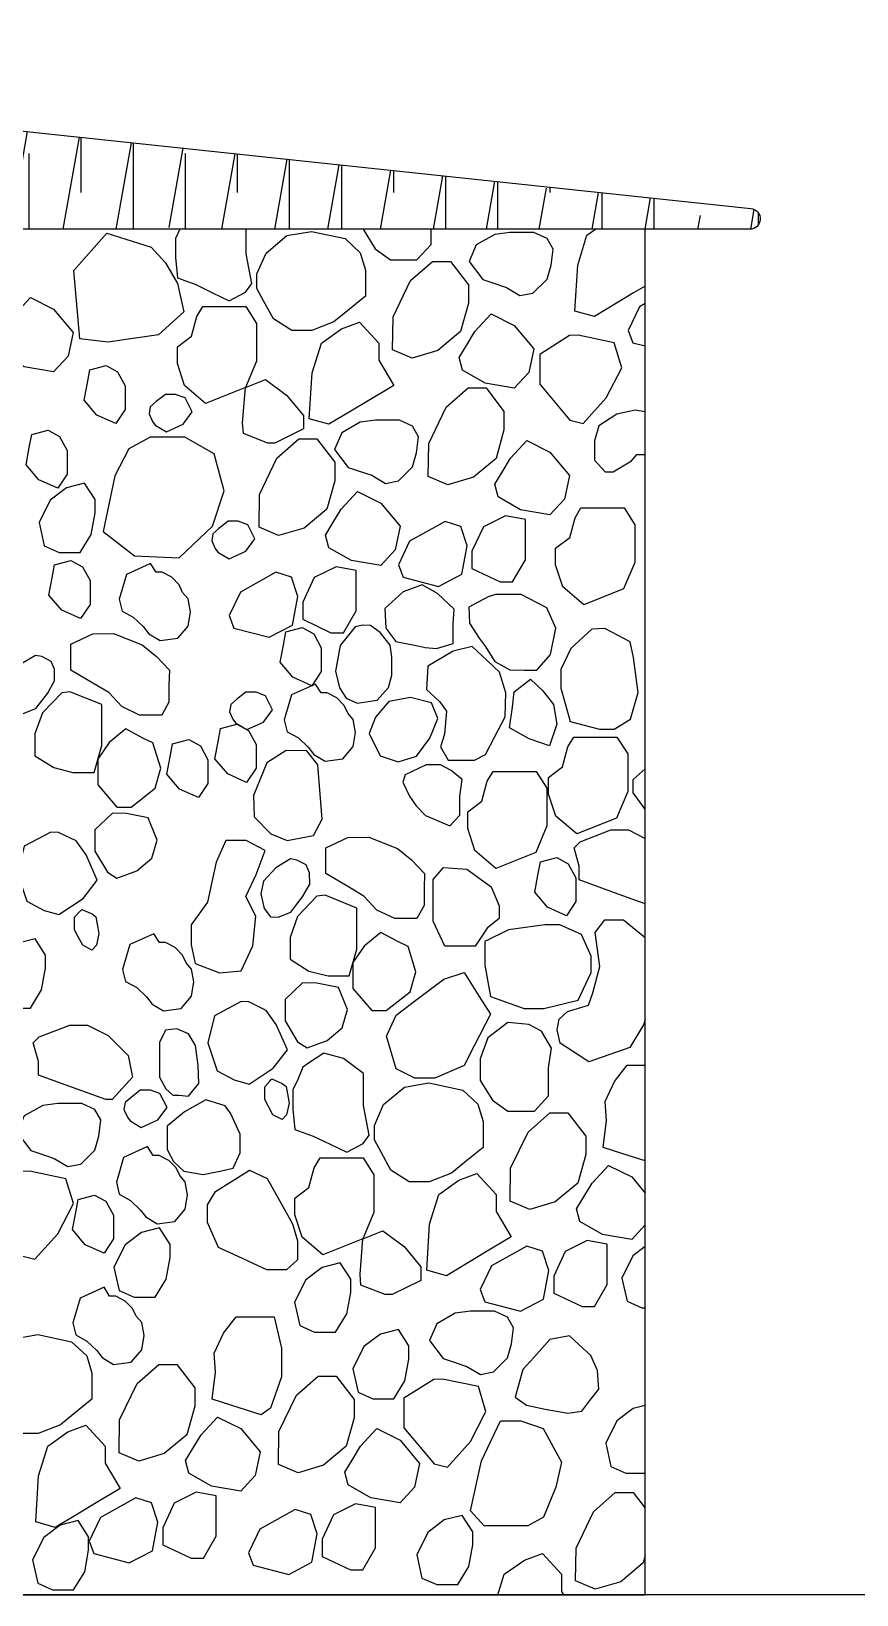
# Model space of a CAD drawing. Header units: millimetres. Extents: x -251401 to 377140, y -30451 to 275830.
# Drawn here: x 341119 to 342704, y -2940 to 60 of the extents above; entities that cross this region are included whole.
import ezdxf

# ---------------------------------------------------------------- set-up
doc = ezdxf.new("R2010")
doc.units = ezdxf.units.MM
for name, color, linetype in [('0-S3', 3, 'Continuous'), ('0-S8', 8, 'Continuous'), ('A-WALL', 4, 'Continuous')]:
    doc.layers.add(name, color=color, linetype=linetype)

# ---------------------------------------------------------------- blocks, each defined once
blk = doc.blocks.new('H2H2H24HGGHH')
at = {"layer": '0-S8', "color": 8}
for points in [[(1914.3, 2409.8), (1903.2, 2541), (1966.3, 2612.7), (2051.7, 2585.5), (2079, 2555.8), (2102.2, 2515.7), (2114.4, 2461.8), (2065.6, 2417.5), (1968.2, 2403.6)], [(2272.1, 2574.5), (2312, 2607.9), (2359, 2615.8), (2424, 2602.1), (2452.9, 2574.7), (2463, 2541.5), (2463, 2491.7), (2428.3, 2463.5), (2402.3, 2442.4), (2359.7, 2426), (2321.4, 2426), (2286, 2448.4), (2267.3, 2483), (2254.4, 2506.7), (2254.4, 2534.3)], [(2711.2, 2610.1), (2675.5, 2589.9), (2662, 2558.1), (2688, 2523.5), (2705.4, 2517.7), (2733.4, 2508.4), (2759.3, 2492.7), (2784.4, 2497.5), (2811.4, 2524.4), (2819.1, 2551.4), (2822.9, 2582.2), (2811.4, 2602.4), (2786.3, 2614), (2740.1, 2614)], [(2516, 2452.1), (2549.5, 2521.6), (2591.3, 2558.5), (2625.9, 2558.5), (2660.4, 2513.5), (2660.4, 2478.2), (2645.2, 2423.6), (2601.8, 2387.4), (2552.7, 2373), (2515, 2389)], [(1819.5, 2489), (1864, 2466.7), (1901.4, 2422.2), (1891.9, 2376.9), (1864, 2346.7), (1807.8, 2356.3), (1764.6, 2381.1), (1757.9, 2405.4), (1772, 2428.6), (1788.2, 2455.1)], [(2150.3, 2471.8), (2233, 2471.8), (2253.7, 2439.4), (2253.7, 2367), (2232.3, 2316.4), (2155.7, 2285.8), (2115.6, 2320.1), (2101.7, 2362.4), (2101.7, 2394.4), (2128.7, 2414.9), (2138.9, 2452.8)], [(2354.9, 2256.3), (2360.6, 2344.7), (2378.2, 2401.7), (2416.8, 2429), (2451.4, 2441.9), (2488.3, 2401.7), (2488.3, 2368.8), (2517.3, 2320.6), (2468, 2291), (2435, 2271.2), (2392.6, 2245.8)], [(2704, 2457.6), (2748.6, 2435.4), (2786, 2390.8), (2776.5, 2345.5), (2748.6, 2315.3), (2692.4, 2325), (2649.2, 2349.7), (2642.5, 2374.1), (2656.6, 2397.2), (2672.8, 2423.7)], [(2854.5, 2416), (2797.5, 2379.7), (2797.5, 2322.7), (2855.5, 2254), (2880.9, 2247.5), (2925.2, 2296.5), (2954.9, 2354.5), (2940.3, 2402.1), (2871.3, 2416.6)], [(1965, 2358.7), (1987, 2346.6), (2001.7, 2319.9), (2001.7, 2274.4), (1983.4, 2247.1), (1947.2, 2263.4), (1922.6, 2292.2), (1928.9, 2325.2), (1933.7, 2350.4)], [(2227, 2248.9), (2232.3, 2316.4), (2271, 2331.9), (2311.4, 2301.9), (2343.6, 2262.6), (2343.6, 2236.9), (2288.9, 2209.6), (2275.2, 2209.6), (2228.6, 2228.1)], [(2584.4, 2209), (2617.9, 2278.5), (2659.7, 2315.5), (2694.3, 2315.5), (2728.8, 2270.5), (2728.8, 2235.1), (2713.5, 2180.5), (2670.1, 2144.4), (2621.1, 2129.9), (2583.4, 2146)], [(2080.7, 2231.4), (2112.6, 2246), (2130.3, 2269.5), (2116.4, 2296.4), (2098.4, 2303.2), (2078.9, 2303.2), (2060.9, 2289.3), (2049.8, 2279.4), (2047.3, 2265.8), (2054.1, 2251.2), (2059.1, 2244.1)], [(2452.8, 2249.8), (2417.2, 2229.5), (2403.7, 2197.8), (2429.7, 2163.1), (2447.1, 2157.3), (2475.1, 2148), (2501, 2132.3), (2526.1, 2137.1), (2553.1, 2164.1), (2560.8, 2191), (2564.6, 2221.8), (2553.1, 2242.1), (2528, 2253.6), (2481.8, 2253.6)], [(1853.6, 2234.6), (1875.6, 2222.6), (1890.3, 2195.8), (1890.3, 2150.3), (1872, 2123), (1835.8, 2139.3), (1811.2, 2168.1), (1817.5, 2201.1), (1822.3, 2226.3)], [(1981.7, 2146.8), (1959.5, 2040.3), (2019.4, 1993.7), (2104.9, 1989.3), (2169.3, 2050.3), (2191.5, 2117.9), (2172.6, 2188.9), (2116, 2221.1), (2049.4, 2221.1), (2008.3, 2198.9)], [(2259.5, 2111.4), (2293, 2180.9), (2334.8, 2217.8), (2369.4, 2217.8), (2403.9, 2172.9), (2403.9, 2137.5), (2388.7, 2082.9), (2345.3, 2046.8), (2296.2, 2032.3), (2258.5, 2048.4)], [(2772.4, 2214.6), (2817, 2192.3), (2854.4, 2147.8), (2844.8, 2102.5), (2817, 2072.2), (2760.8, 2081.9), (2717.6, 2106.7), (2710.9, 2131), (2725, 2154.2), (2741.2, 2180.7)], [(1889.1, 2124.1), (1857.6, 2100.1), (1836.2, 2057.3), (1846.2, 2012.6), (1874.6, 2000), (1914.9, 2000), (1936.3, 2034.7), (1943.9, 2076.2), (1943.9, 2101.4), (1923.7, 2132.9)], [(2447.5, 2117), (2492.1, 2094.7), (2529.5, 2050.2), (2519.9, 2004.9), (2492.1, 1974.6), (2435.9, 1984.3), (2392.7, 2009.1), (2386, 2033.4), (2400.1, 2056.6), (2416.3, 2083)], [(2731.6, 2070.1), (2689.4, 2049.3), (2667.3, 2002.1), (2667.3, 1969.4), (2721.5, 1943.5), (2745.4, 1943.5), (2770, 1985.7), (2770, 2033.6), (2770, 2063.2)], [(2876.5, 2085.7), (2959.2, 2085.7), (2979.9, 2053.2), (2979.9, 1980.9), (2958.5, 1930.3), (2881.9, 1899.7), (2841.8, 1934), (2828, 1976.2), (2828, 2008.3), (2855, 2028.7), (2865.2, 2066.6)], [(2201.1, 1987.9), (2233, 2002.5), (2250.6, 2026), (2236.7, 2052.9), (2218.7, 2059.7), (2199.2, 2059.7), (2181.3, 2045.8), (2170.1, 2035.9), (2167.6, 2022.3), (2174.4, 2007.7), (2179.4, 2000.6)], [(2615.6, 2059.4), (2547.6, 2021.6), (2526.2, 1976.3), (2535, 1952.4), (2603.1, 1934.7), (2647.8, 1958), (2657.9, 2012.8), (2645.9, 2049.9)], [(1897.4, 1984.6), (1919.5, 1972.6), (1934.1, 1945.9), (1934.1, 1900.3), (1915.8, 1873.1), (1879.6, 1889.3), (1855, 1918.1), (1861.3, 1951.1), (1866.1, 1976.3)], [(2050.1, 1978.6), (2004.2, 1957.9), (1990.2, 1910.2), (1995.8, 1887.3), (2017.1, 1875.5), (2036.1, 1857.6), (2046.8, 1843.6), (2068.6, 1830.7), (2102.3, 1835.2), (2122.5, 1858.7), (2127, 1886.2), (2122.5, 1910.8), (2111.8, 1923.1), (2105.1, 1937.7), (2091.1, 1952.3), (2072.6, 1961.8), (2060.8, 1961.8)], [(2290.7, 1961.8), (2222.7, 1924), (2201.3, 1878.7), (2210.1, 1854.7), (2278.2, 1837.1), (2322.9, 1860.4), (2333, 1915.2), (2321, 1952.3)], [(2406.7, 1972.5), (2364.5, 1951.7), (2342.4, 1904.5), (2342.4, 1871.7), (2396.6, 1845.9), (2420.5, 1845.9), (2445.1, 1888.1), (2445.1, 1936), (2445.1, 1965.6)], [(2535.4, 1924.2), (2499.9, 1892.6), (2501.8, 1854.6), (2521.4, 1829.3), (2560.1, 1821.1), (2577.4, 1817.4), (2599.3, 1815.4), (2631, 1825.5), (2631, 1862.8), (2632.9, 1891.3), (2601.2, 1921), (2571.5, 1938.1)], [(2698.6, 1915.1), (2661, 1895.1), (2662.5, 1864), (2681, 1835.5), (2692.6, 1819.9), (2711.1, 1790.4), (2739.7, 1774.8), (2767.3, 1773.8), (2791.8, 1773.8), (2818.4, 1803.9), (2828.4, 1854.5), (2810.9, 1893.6), (2776.8, 1911.6), (2762, 1919.4), (2712.6, 1919.4)], [(2442.9, 1857), (2414.2, 1821.6), (2405.2, 1772.2), (2413.1, 1740.1), (2425.5, 1720.5), (2446.8, 1710.9), (2485.6, 1716.5), (2507, 1740.7), (2513.2, 1764.3), (2513.2, 1799.7), (2510.3, 1822.1), (2491.2, 1846.3), (2472.7, 1859.8), (2456.9, 1860.3)], [(1939.4, 1843.6), (1979.2, 1844.2), (2034.4, 1822.6), (2061.7, 1800.4), (2086.8, 1774.3), (2085.6, 1745.2), (2085.6, 1712.8), (2072, 1687.8), (2029.3, 1687.8), (1995.2, 1704.3), (1970.1, 1731), (1939.4, 1749.2), (1897.2, 1774.2), (1897.2, 1801.5), (1897.2, 1823.7)], [(2341.4, 1855.9), (2363.5, 1843.8), (2378.1, 1817.1), (2378.1, 1771.5), (2359.8, 1744.3), (2323.6, 1760.5), (2299, 1789.3), (2305.3, 1822.3), (2310.1, 1847.5)], [(2897.5, 1852.5), (2856.9, 1815.7), (2837.8, 1775.1), (2837.8, 1739.6), (2846.1, 1710.4), (2855.6, 1675.5), (2912.1, 1661), (2940, 1661), (2971.8, 1680), (2986.4, 1731.4), (2977.5, 1798.6), (2971.1, 1828.4), (2922.3, 1853.8)], [(1829.3, 1802.4), (1801, 1785.6), (1777, 1759.7), (1772.3, 1735.4), (1778.6, 1707.1), (1790.6, 1691.5), (1805.4, 1690.7), (1829.7, 1700.3), (1841.3, 1715.5), (1852.1, 1729.4), (1866, 1753.7), (1865.6, 1775.7), (1859.2, 1790.8), (1841.3, 1800)], [(2630.9, 1810.4), (2582.6, 1781.5), (2580.2, 1737.2), (2605.2, 1713.8), (2618.1, 1695.3), (2614.8, 1651), (2606.8, 1626.9), (2621.3, 1601.1), (2643, 1601.1), (2672, 1601.1), (2693, 1612.4), (2710.7, 1645.4), (2730.9, 1684.8), (2732.5, 1730.7), (2720.4, 1770.2), (2696.2, 1792.7), (2667.7, 1819.3)], [(2367, 1747.2), (2321.1, 1726.5), (2307, 1678.8), (2312.7, 1655.9), (2334, 1644.1), (2353, 1626.2), (2363.7, 1612.2), (2385.5, 1599.3), (2419.2, 1603.8), (2439.4, 1627.3), (2443.8, 1654.7), (2439.4, 1679.4), (2428.7, 1691.7), (2422, 1706.3), (2408, 1720.9), (2389.5, 1730.4), (2377.7, 1730.4)], [(2748.3, 1732.6), (2779.4, 1756.8), (2803.5, 1734.5), (2823.9, 1708.5), (2830.2, 1670.5), (2816.2, 1629.2), (2777.1, 1642.5), (2755.3, 1654.6), (2739.5, 1663.4), (2745.1, 1702.8)], [(1879.6, 1730.6), (1842.7, 1692.3), (1828.2, 1651.8), (1828.2, 1609.8), (1864.4, 1587.4), (1901.3, 1578), (1941.9, 1578), (1956.4, 1629.3), (1956.4, 1679.3), (1956.4, 1708.2), (1895.5, 1732.8)], [(2235.1, 1660), (2267, 1674.6), (2284.6, 1698.1), (2270.7, 1725), (2252.7, 1731.8), (2233.2, 1731.8), (2215.3, 1717.9), (2204.1, 1708), (2201.6, 1694.4), (2208.4, 1679.8), (2213.4, 1672.7)], [(2549.6, 1721.9), (2507.7, 1713.8), (2481.9, 1684), (2469.8, 1652.6), (2490.8, 1609.9), (2525.4, 1597.9), (2560.9, 1609.1), (2586.6, 1643.8), (2601.9, 1681.6), (2589.9, 1711.4)], [(2002.7, 1661.2), (1970.8, 1635.1), (1949.1, 1603.6), (1949.1, 1554.1), (1985.3, 1511.4), (2012.8, 1511.4), (2059.2, 1547.6), (2070, 1585.9), (2054.8, 1634.4), (2035.3, 1643.8)], [(2216.1, 1670.2), (2238.1, 1658.2), (2252.8, 1631.4), (2252.8, 1585.9), (2234.4, 1558.7), (2198.3, 1574.9), (2173.6, 1603.7), (2179.9, 1636.7), (2184.7, 1661.9)], [(2123.9, 1641.1), (2145.9, 1629), (2160.5, 1602.3), (2160.5, 1556.7), (2142.2, 1529.5), (2106, 1545.7), (2081.4, 1574.6), (2087.7, 1607.5), (2092.5, 1632.7)], [(2310.4, 1620), (2273.8, 1596.1), (2248.2, 1533.4), (2249.3, 1492.9), (2281.3, 1459.8), (2312.6, 1447.3), (2362.8, 1457), (2379.4, 1488.3), (2376, 1536.2), (2371.4, 1592.6), (2350.3, 1619.4)], [(2863, 1645.8), (2945.7, 1645.8), (2966.4, 1613.3), (2966.4, 1541), (2945, 1490.4), (2868.4, 1459.8), (2828.3, 1494.1), (2814.4, 1536.3), (2814.4, 1568.4), (2841.4, 1588.8), (2851.6, 1626.7)], [(2624.7, 1475.2), (2643.8, 1495.6), (2643.8, 1532.5), (2648.3, 1564.3), (2627.3, 1581.4), (2606.9, 1592.3), (2579.1, 1592.3), (2539.3, 1573.5), (2534.4, 1559.2), (2547.4, 1532.4), (2560.4, 1513.7), (2577.8, 1494.9)], [(2707.7, 1579.8), (2790.4, 1579.8), (2811.1, 1547.4), (2811.1, 1475.1), (2789.8, 1424.5), (2713.2, 1393.8), (2673, 1428.1), (2659.2, 1470.4), (2659.2, 1502.5), (2686.2, 1522.9), (2696.4, 1560.8)], [(1977.1, 1499.7), (1943.3, 1467.6), (1943.3, 1426.9), (1967.4, 1386.3), (1985.7, 1374.8), (2024.1, 1389.1), (2052.8, 1413.2), (2063.1, 1448.1), (2045.9, 1490.5), (2004.1, 1499.1)], [(1858.8, 1463.5), (1807.8, 1436.4), (1794.9, 1384.8), (1813, 1330.6), (1845.9, 1313.1), (1874.3, 1305.4), (1920.8, 1335.7), (1947.9, 1371.2), (1926.6, 1419.6), (1907.3, 1446.8), (1873.7, 1462.9)], [(2159.5, 1328.7), (2128, 1285.1), (2128, 1247.2), (2136.1, 1210.9), (2182.9, 1193.1), (2224.1, 1197.1), (2246.7, 1244.8), (2252.4, 1302.1), (2233, 1340), (2253.2, 1382), (2270.1, 1428), (2233.8, 1447.4), (2195, 1447.4), (2176.4, 1405.4), (2168.4, 1370.7)], [(2429.1, 1453.1), (2469, 1453.6), (2524.2, 1432), (2551.5, 1409.9), (2576.5, 1383.7), (2575.4, 1354.7), (2575.4, 1322.3), (2561.7, 1297.3), (2519.1, 1297.3), (2484.9, 1313.8), (2459.9, 1340.5), (2429.1, 1358.7), (2386.9, 1383.7), (2386.9, 1411), (2386.9, 1433.2)], [(2319.1, 1411.8), (2290.7, 1395.1), (2266.8, 1369.2), (2262, 1344.8), (2268.4, 1316.5), (2280.4, 1301), (2295.1, 1300.2), (2319.5, 1309.8), (2331, 1324.9), (2341.8, 1338.9), (2355.8, 1363.2), (2355.4, 1385.1), (2349, 1400.3), (2331, 1409.4)], [(2830.2, 1414.6), (2852.2, 1402.5), (2866.8, 1375.8), (2866.8, 1330.2), (2848.5, 1303), (2812.3, 1319.2), (2787.7, 1348), (2794, 1381), (2798.8, 1406.2)], [(2657.5, 1392.3), (2704.4, 1358.5), (2719.5, 1321.8), (2719.5, 1297.3), (2696.4, 1279.3), (2673.4, 1244.7), (2630.2, 1244.7), (2615, 1244.7), (2592.7, 1292.2), (2592.7, 1331.8), (2592.7, 1372.2), (2612.9, 1395.2)], [(2369.4, 1340.1), (2332.4, 1301.7), (2318, 1261.2), (2318, 1219.3), (2354.2, 1196.8), (2391.1, 1187.4), (2431.6, 1187.4), (2446.1, 1238.8), (2446.1, 1288.7), (2446.1, 1317.7), (2385.3, 1342.3)], [(1938, 1306.7), (1945.4, 1300.9), (1947.9, 1286.9), (1951.2, 1268.7), (1946.3, 1246.3), (1937.7, 1237), (1920.1, 1246.6), (1911.5, 1262.6), (1904.4, 1275.6), (1904.4, 1300.3), (1914.4, 1311.2), (1918, 1315.1)], [(2056.7, 1268.2), (2010.7, 1247.5), (1996.7, 1199.9), (2002.3, 1176.9), (2023.6, 1165.1), (2042.7, 1147.2), (2053.3, 1133.2), (2075.2, 1120.3), (2108.8, 1124.8), (2129, 1148.3), (2133.5, 1175.8), (2129, 1200.4), (2118.3, 1212.8), (2111.6, 1227.3), (2097.6, 1241.9), (2079.1, 1251.4), (2067.3, 1251.4)], [(2492.5, 1270.6), (2460.6, 1244.6), (2438.9, 1213.1), (2438.9, 1163.5), (2475.1, 1120.8), (2502.6, 1120.8), (2548.9, 1157), (2559.8, 1195.4), (2544.6, 1243.9), (2525, 1253.3)], [(2737.5, 1275.5), (2692.1, 1253.2), (2692.1, 1207.9), (2702.9, 1148.1), (2767.8, 1125.1), (2805.3, 1125.1), (2871.5, 1140.9), (2896, 1194.2), (2896, 1225.1), (2877.3, 1266.9), (2836.2, 1285.6), (2807.4, 1285.6)], [(1793.8, 1249.9), (1762.3, 1225.9), (1740.9, 1183.1), (1751, 1138.4), (1779.3, 1125.8), (1819.7, 1125.8), (1841.1, 1160.4), (1848.7, 1202), (1848.7, 1227.2), (1828.5, 1258.7)], [(2342.2, 1174.2), (2308.4, 1142.2), (2308.4, 1101.5), (2332.5, 1060.8), (2350.8, 1049.4), (2389.2, 1063.7), (2417.9, 1087.7), (2428.2, 1122.7), (2411, 1165.1), (2369.2, 1173.7)], [(2521.5, 1009.1), (2503, 1071.6), (2521.5, 1112.1), (2556.9, 1138.7), (2613, 1180.9), (2652.1, 1194), (2681.4, 1147.7), (2702.8, 1113.7), (2671.6, 1053.3), (2652.1, 1015.5), (2596, 991.5), (2557.7, 991.5)], [(2223.9, 1138.1), (2172.9, 1111), (2160, 1059.3), (2178.1, 1005.1), (2211, 987.7), (2239.4, 979.9), (2285.9, 1010.3), (2313, 1045.8), (2291.7, 1094.2), (2272.4, 1121.3), (2238.8, 1137.4)], [(1836.3, 1070.3), (1895.3, 1093), (1929.4, 1093), (1968.6, 1073.1), (2007, 1034.7), (2015.5, 993.4), (1976.4, 950.1), (1964.3, 950.1), (1909.5, 970), (1834.8, 997.1), (1834.8, 1023.3), (1824.8, 1058.9)], [(2079.2, 1083.5), (2067.3, 1059.6), (2067.3, 1029.2), (2067.3, 993.4), (2079.8, 970.8), (2093, 958.8), (2104.3, 958.8), (2122.8, 956.5), (2130.6, 966), (2142.9, 981.2), (2141.9, 1015.5), (2136.5, 1053.6), (2122.8, 1076.3), (2100.7, 1085.8)], [(2736.3, 1098.2), (2697.5, 1068.5), (2683.3, 1028.6), (2683.3, 987), (2706.6, 948.8), (2736.3, 927.7), (2787.1, 927.7), (2814.5, 957.4), (2814.5, 1011), (2820.2, 1048.6), (2800.8, 1081.1), (2776.2, 1094.2)], [(2333.3, 988.8), (2323.6, 968.7), (2323.6, 931.8), (2327.5, 893), (2362.5, 880.1), (2394.9, 864.6), (2426.8, 849.2), (2458.3, 865.9), (2470, 882), (2459, 939), (2459, 963.6), (2459, 1000.4), (2420.8, 1028.9), (2383.2, 1039.3), (2353.4, 1019.8), (2342.3, 1012.6)], [(2032.5, 896.5), (2064.4, 911.1), (2082, 934.6), (2068.1, 961.5), (2050.1, 968.3), (2030.6, 968.3), (2012.7, 954.4), (2001.5, 944.5), (1999, 930.9), (2005.8, 916.4), (2010.8, 909.2)], [(2303.1, 981.2), (2310.5, 975.5), (2313, 961.4), (2316.3, 943.2), (2311.4, 920.8), (2302.8, 911.6), (2285.2, 921.1), (2276.6, 937.1), (2269.5, 950.2), (2269.5, 974.8), (2279.5, 985.7), (2283.1, 989.7)], [(2497.6, 940.8), (2537.5, 974.2), (2584.5, 982.1), (2649.5, 968.4), (2678.4, 941), (2688.5, 907.8), (2688.5, 858), (2653.8, 829.8), (2627.8, 808.7), (2585.2, 792.3), (2546.9, 792.3), (2511.5, 814.6), (2492.7, 849.3), (2479.9, 873), (2479.9, 900.5)], [(1843.2, 938.9), (1807.6, 918.7), (1794.1, 886.9), (1820.1, 852.3), (1837.4, 846.5), (1865.5, 837.1), (1891.4, 821.4), (1916.4, 826.3), (1943.4, 853.2), (1951.1, 880.2), (1955, 911), (1943.4, 931.2), (1918.4, 942.8), (1872.1, 942.8)], [(2115.1, 926.4), (2082.2, 898.8), (2082.2, 854.5), (2094.3, 831.6), (2114.4, 812.8), (2151.4, 806.1), (2186.3, 813.5), (2208.8, 818.3), (2222.6, 847.8), (2222.6, 884), (2203.8, 924.3), (2193.7, 937.8), (2156.1, 949.9)], [(2741.5, 818.3), (2775, 887.8), (2816.8, 924.8), (2851.3, 924.8), (2885.9, 879.8), (2885.9, 844.5), (2870.6, 789.9), (2827.2, 753.7), (2778.2, 739.3), (2740.4, 755.3)], [(2044.6, 859.8), (1998.6, 839.1), (1984.6, 791.5), (1990.2, 768.5), (2011.5, 756.7), (2030.6, 738.8), (2041.3, 724.8), (2063.1, 711.9), (2096.8, 716.4), (2116.9, 739.9), (2121.4, 767.4), (2116.9, 792), (2106.3, 804.4), (2099.6, 818.9), (2085.5, 833.5), (2067, 843), (2055.3, 843)], [(1801.7, 812.2), (1744.7, 775.9), (1744.7, 718.9), (1802.7, 650.2), (1828.1, 643.7), (1872.3, 692.7), (1902, 750.7), (1887.5, 798.3), (1818.4, 812.8)], [(2175, 773.8), (2240.2, 814.7), (2274.4, 798.6), (2301.3, 750.9), (2322.8, 712), (2332.2, 679), (2332.2, 642.8), (2311.4, 623.3), (2273.8, 623.3), (2218.7, 648.8), (2180.8, 666.4), (2159.5, 714), (2159.5, 748.2)], [(2375.7, 838.1), (2458.5, 838.1), (2479.1, 805.7), (2479.1, 733.3), (2457.8, 682.7), (2381.2, 652.1), (2341.1, 686.4), (2327.2, 728.7), (2327.2, 760.7), (2354.2, 781.1), (2364.4, 819.1)], [(2580.4, 622.6), (2586, 711), (2603.7, 768), (2642.3, 795.3), (2676.8, 808.2), (2713.8, 768), (2713.8, 735.1), (2742.7, 686.9), (2693.5, 657.3), (2660.5, 637.5), (2618.1, 612)], [(1942.7, 767), (1964.7, 754.9), (1979.4, 728.2), (1979.4, 682.6), (1961, 655.4), (1924.9, 671.6), (1900.3, 700.5), (1906.5, 733.5), (1911.3, 758.6)], [(2032.9, 695), (2001.4, 671.1), (1980, 628.3), (1990.1, 583.6), (2018.5, 571), (2058.8, 571), (2080.2, 605.6), (2087.8, 647.2), (2087.8, 672.3), (2067.6, 703.8)], [(2452.5, 615.2), (2457.8, 682.7), (2496.4, 698.2), (2536.9, 668.2), (2569, 628.9), (2569, 603.2), (2514.4, 575.9), (2500.7, 575.9), (2454.1, 594.3)], [(2772.7, 668.7), (2704.7, 630.9), (2683.3, 585.6), (2692.1, 561.7), (2760.2, 544), (2804.9, 567.4), (2814.9, 622.1), (2803, 659.3)], [(2888.7, 679.4), (2846.4, 658.6), (2824.4, 611.4), (2824.4, 578.7), (2878.6, 552.9), (2902.5, 552.9), (2927.1, 595.1), (2927.1, 642.9), (2927.1, 672.5)], [(2379.8, 628.1), (2348.3, 604.1), (2326.9, 561.3), (2337, 516.6), (2365.3, 504), (2405.6, 504), (2427.1, 538.7), (2434.6, 580.2), (2434.6, 605.4), (2414.5, 636.9)], [(1960.9, 589.9), (1914.9, 569.2), (1900.9, 521.5), (1906.5, 498.6), (1927.8, 486.8), (1946.9, 468.9), (1957.5, 454.9), (1979.4, 442), (2013, 446.5), (2033.2, 470), (2037.7, 497.5), (2033.2, 522.1), (2022.6, 534.4), (2015.8, 549), (2001.8, 563.6), (1983.3, 573.1), (1971.6, 573.1)], [(2635.3, 540), (2599.6, 519.8), (2586.1, 488), (2612.2, 453.3), (2629.5, 447.6), (2657.5, 438.2), (2683.5, 422.5), (2708.5, 427.4), (2735.5, 454.3), (2743.2, 481.3), (2747.1, 512.1), (2735.5, 532.3), (2710.4, 543.9), (2664.2, 543.9)], [(2175, 427), (2172.2, 463.6), (2190.1, 502.2), (2214.5, 533.1), (2241.7, 533.1), (2287.6, 533.1), (2301.9, 472.9), (2301.9, 418.4), (2280.4, 358.2), (2262.5, 345.3), (2204.4, 364), (2168.7, 375.4)], [(1746.8, 457.9), (1786.8, 491.3), (1833.7, 499.2), (1898.7, 485.5), (1927.6, 458.1), (1937.7, 424.9), (1937.7, 375.1), (1903.1, 346.9), (1877.1, 325.8), (1834.5, 309.4), (1796.2, 309.4), (1760.8, 331.8), (1742, 366.4), (1729.2, 390.1), (1729.2, 417.7)], [(2491.5, 500.2), (2460, 476.2), (2438.5, 433.4), (2448.6, 388.7), (2477, 376.1), (2517.3, 376.1), (2538.7, 410.7), (2546.3, 452.3), (2546.3, 477.5), (2526.1, 509)], [(2816.6, 489.8), (2785.8, 455.2), (2765, 431.9), (2750.1, 379.1), (2772.3, 363.7), (2807.9, 356), (2851.3, 348.3), (2878.2, 352.1), (2893.7, 372.4), (2910.7, 394.7), (2908.1, 430.1), (2895.6, 459), (2873.4, 479.2), (2854.5, 496.5)], [(1990.8, 335.5), (2024.3, 405), (2066.1, 441.9), (2100.6, 441.9), (2135.2, 396.9), (2135.2, 361.6), (2119.9, 307), (2076.5, 270.8), (2027.5, 256.4), (1989.7, 272.4)], [(2296.7, 313.3), (2330.2, 382.8), (2372, 419.7), (2406.6, 419.7), (2441.1, 374.7), (2441.1, 339.4), (2425.9, 284.8), (2382.5, 248.6), (2333.4, 234.2), (2295.7, 250.2)], [(2593.8, 413.3), (2536.7, 377), (2536.7, 320), (2594.7, 251.3), (2620.2, 244.8), (2664.4, 293.8), (2694.1, 351.8), (2679.6, 399.4), (2610.5, 413.9)], [(2178.8, 341), (2223.4, 318.8), (2260.8, 274.2), (2251.2, 228.9), (2223.4, 198.7), (2167.2, 208.4), (2123.9, 233.1), (2117.2, 257.5), (2131.4, 280.7), (2147.5, 307.1)], [(2664.5, 161), (2685.4, 256.9), (2722, 333.6), (2761.3, 333.6), (2804, 318.8), (2838.9, 254.3), (2828.5, 206.3), (2804.9, 148.8), (2774.4, 132.2), (2710.7, 132.2), (2690.6, 132.2)], [(1829.7, 139.7), (1835.3, 228.1), (1853, 285.1), (1891.6, 312.4), (1926.1, 325.3), (1963.1, 285.1), (1963.1, 252.2), (1992, 204), (1942.8, 174.4), (1909.8, 154.6), (1867.4, 129.2)], [(2484.7, 318.8), (2529.3, 296.6), (2566.7, 252), (2557.2, 206.7), (2529.3, 176.5), (2473.1, 186.2), (2429.9, 210.9), (2423.2, 235.3), (2437.3, 258.5), (2453.5, 284.9)], [(2022, 185.8), (1954, 148.1), (1932.5, 102.7), (1941.4, 78.8), (2009.5, 61.2), (2054.1, 84.5), (2064.2, 139.2), (2052.2, 176.4)], [(2137.9, 196.5), (2095.7, 175.8), (2073.7, 128.5), (2073.7, 95.8), (2127.9, 70), (2151.8, 70), (2176.4, 112.2), (2176.4, 160), (2176.4, 189.6)], [(2328, 163.6), (2259.9, 125.9), (2238.5, 80.5), (2247.3, 56.6), (2315.4, 39), (2360.1, 62.3), (2370.2, 117.1), (2358.2, 154.2)], [(2443.9, 174.4), (2401.7, 153.6), (2379.6, 106.4), (2379.6, 73.6), (2433.8, 47.8), (2457.7, 47.8), (2482.3, 90), (2482.3, 137.8), (2482.3, 167.4)], [(2614.2, 143.5), (2582.7, 119.5), (2561.2, 76.7), (2571.3, 32), (2599.7, 19.4), (2640, 19.4), (2661.4, 54), (2669, 95.6), (2669, 120.8), (2648.8, 152.3)], [(1876.6, 133.6), (1845.1, 109.7), (1823.7, 66.9), (1833.7, 22.2), (1862.1, 9.6), (1902.4, 9.6), (1923.8, 44.2), (1931.4, 85.8), (1931.4, 111), (1911.2, 142.4)]]:
    blk.add_lwpolyline(points, close=True, dxfattribs=at)
for points in [[(2106.7, 2620), (2098.2, 2602.4), (2098.2, 2565.6), (2102, 2526.7), (2137, 2513.8), (2169.4, 2498.3), (2201.3, 2482.9), (2232.8, 2499.6), (2244.5, 2515.7), (2233.5, 2572.7), (2233.5, 2597.3), (2233.5, 2620)], [(2458.2, 2620), (2481.2, 2582.5), (2510.8, 2561.5), (2561.6, 2561.5), (2589, 2591.1), (2589, 2620)], [(3000, 2511.2), (2977.7, 2497.8), (2944.8, 2478), (2902.4, 2452.6), (2864.7, 2463.2), (2870.3, 2551.5), (2888, 2608.5), (2904.2, 2620)], [(3000, 2477.6), (2989, 2471.5), (2967.5, 2426.1), (2976.4, 2402.2), (3000, 2396.1)], [(3000, 2269.6), (2980.6, 2272.9), (2945.5, 2265.2), (2911.1, 2243.1), (2902.7, 2214.2), (2902.7, 2176.8), (2923.3, 2154.7), (2938.6, 2154.7), (2973.7, 2176), (2983.6, 2188.2), (3000, 2188.2)], [(3000, 1507), (2996, 1512.6), (2977, 1538.9), (2977, 1564.6), (3000, 1585)], [(3000, 1325.4), (2948, 1344.3), (2873.3, 1371.5), (2873.3, 1397.7), (2863.3, 1433.2), (2874.8, 1444.6), (2933.8, 1467.4), (2967.9, 1467.4), (3000, 1451)], [(3000, 1103.9), (2996.5, 1093.4), (2970.4, 1049.8), (2891.5, 1022.5), (2860.3, 1043), (2836.6, 1058.5), (2831.2, 1083.8), (2834.7, 1104.4), (2851, 1119.3), (2890.8, 1131), (2899.6, 1154.8), (2912.5, 1205.2), (2904, 1271), (2922.7, 1294.8), (2958.5, 1294.8), (3000, 1260.9)], [(3000, 832.5), (2955.1, 846.9), (2919.4, 858.3), (2925.7, 909.9), (2922.9, 946.4), (2940.8, 985.1), (2965.2, 1015.9), (2992.4, 1015.9), (3000, 1015.9)], [(3000, 709.7), (2974.1, 681.6), (2917.9, 691.3), (2874.6, 716), (2868, 740.4), (2882.1, 763.5), (2898.3, 790), (2929.5, 823.9), (2974.1, 801.7), (3000, 770.8)], [(3000, 668.5), (2976.3, 650.5), (2954.9, 607.7), (2965, 563), (2993.3, 550.4), (3000, 550.4)], [(3000, 363.1), (2977, 357.3), (2945.5, 333.4), (2924.1, 290.6), (2934.2, 245.8), (2962.5, 233.3), (3000, 233.3)], [(3000, 74.4), (2996.3, 61.1), (2952.9, 24.9), (2903.8, 10.5), (2866.1, 26.5), (2867.1, 89.5), (2900.6, 159), (2942.4, 196), (2977, 196), (3000, 166)], [(2717.2, 0), (2729.3, 39.2), (2767.9, 66.5), (2802.5, 79.4), (2839.4, 39.2), (2839.4, 6.3), (2843.2, 0)]]:
    blk.add_lwpolyline(points, dxfattribs=at)

msp = doc.modelspace()

# ---------------------------------------------------------------- hatches: boundary and pattern name
at = {"layer": '0-S8'}
h = msp.add_hatch(dxfattribs=at)
h.set_pattern_fill('GOST_WOOD', color=8, scale=50, angle=350)
h.set_pattern_definition([(80, (-2485.5, 0), (295.44233, -52.09445), [500, -100]), (80, (-2404.38, -115.85), (295.44233, -52.09445), [300, -75, 150, -75]), (80, (-2331.95, -280.93), (295.44233, -52.09445), [500, -100])])
edge = h.paths.add_edge_path()
edge.add_line((339297.5, 59.856), (342500.442, -280.256))
edge.add_arc((342498.33, -300.144), 20, -90, 83.93863, ccw=False)
edge.add_line((342498.33, -320.144), (339297.5, -320.144))
edge.add_line((339297.5, -320.144), (339297.5, 59.856))
h = msp.add_hatch(dxfattribs=at)
h.set_pattern_fill('GOST_WOOD', color=8, scale=50)
h.set_pattern_definition([(90, (-2485.5, 0), (300, -2e-14), [500, -100]), (90, (-2385.5, -100), (300, -2e-14), [300, -75, 150, -75]), (90, (-2285.5, -250), (300, -2e-14), [500, -100])])
edge = h.paths.add_edge_path()
edge.add_line((339297.5, 59.856), (342500.442, -280.256))
edge.add_arc((342498.33, -300.144), 20, -90, 83.93863, ccw=False)
edge.add_line((342498.33, -320.144), (339297.5, -320.144))
edge.add_line((339297.5, -320.144), (339297.5, 59.856))

# ---------------------------------------------------------------- linework, layer by layer
at = {"layer": '0-S3', "color": 3}
msp.add_line((377139.5, -2940.144), (-19812.5, -2940.144), dxfattribs=at)
at = {"layer": 'A-WALL', "color": 3}
msp.add_lwpolyline([(339297.5, 59.856), (342500.442, -280.256, -0.94845577), (342498.33, -320.144), (339297.5, -320.144)], format="xyb", close=True, dxfattribs=at)
at = {"layer": 'A-WALL'}
msp.add_lwpolyline([(342297.5, -320.144), (339297.5, -320.144), (339297.5, -2940.144), (342297.5, -2940.144)], close=True, dxfattribs=at)

# ---------------------------------------------------------------- block references
msp.add_blockref('H2H2H24HGGHH', (339297.5, -2940.144), dxfattribs=at)

doc.saveas('drawing.dxf')
